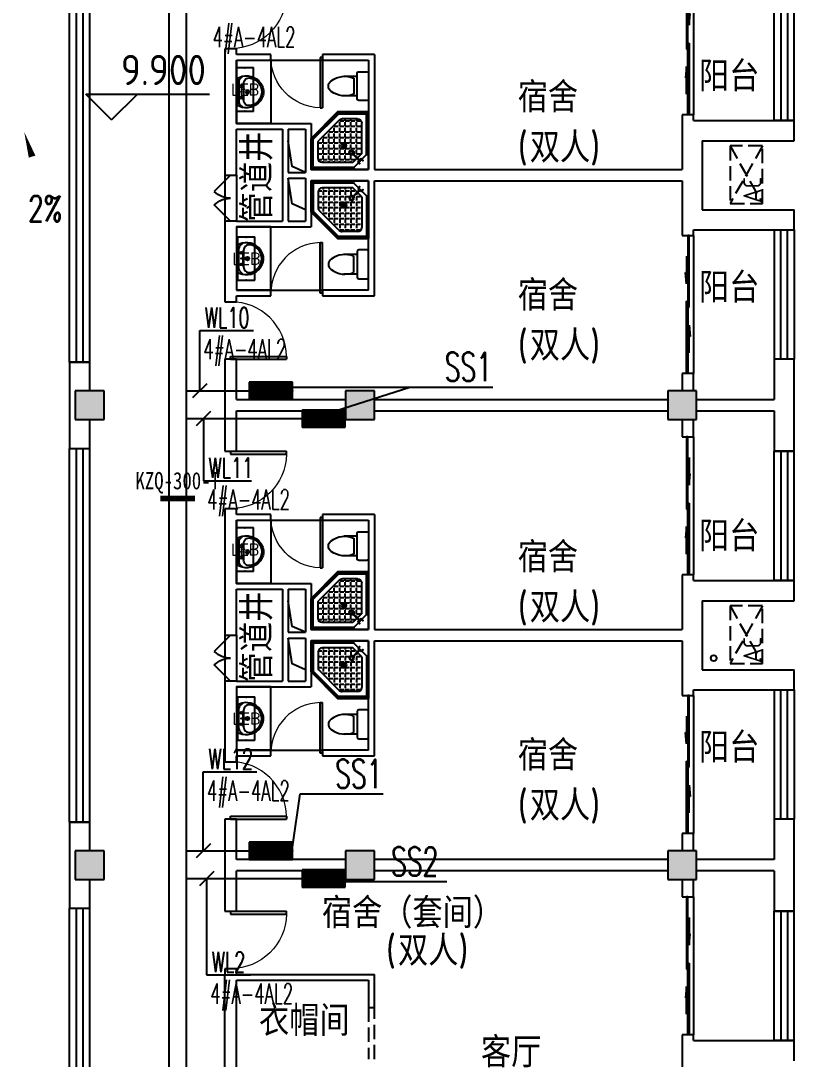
# Model space of a CAD drawing. Extents: x 1725663 to 4653551, y -550461 to 248782.
# Drawn here: x 2154002 to 2167450, y -502412 to -484350 of the extents above; entities that cross this region are included whole.
import ezdxf
from ezdxf.enums import TextEntityAlignment as Align

# ---------------------------------------------------------------- set-up
doc = ezdxf.new("R2010")
doc.units = 0
doc.header["$LTSCALE"] = 1000
doc.linetypes.add('DASH', pattern=[0.35, 0.25, -0.1])
for name, color, linetype in [('0-底图', 7, 'Continuous'), ('0000集水坑', 4, 'Continuous'), ('A-ANNO-IDEN-LEVL', 3, 'Continuous'), ('A-ANNO-TXT', 7, 'Continuous'), ('CABLETRAY', 4, 'Continuous'), ('CLAYER', 7, 'Continuous'), ('COLUMN', 255, 'Continuous'), ('DIM-照明', 3, 'Continuous'), ('DIM-箱柜', 7, 'Continuous'), ('DIM_SYMB', 3, 'Continuous'), ('DOOR_FIRE', 4, 'Continuous'), ('EQUIP-箱柜', 3, 'Continuous'), ('PUB_HATCH', 8, 'Continuous'), ('PUB_TEXT', 7, 'Continuous'), ('TEL_TEXT', 7, 'Continuous'), ('WALL', 2, 'Continuous'), ('WINDOW', 4, 'Continuous'), ('WIRE-照明', 6, 'Continuous'), ('抗震支吊架', 2, 'Continuous'), ('洁具', 213, 'Continuous'), ('空调外机', 211, 'Continuous')]:
    doc.layers.add(name, color=color, linetype=linetype)
doc.styles.add('_TCH_DIM', font='SIMPLEX', dxfattribs={"width": 0.8, "height": 5, "bigfont": 'HZTXT'})
doc.styles.add('_TEL_DIM', font='SIMPLEX', dxfattribs={"width": 0.8, "height": 3.5, "bigfont": 'HZTXT'})
doc.styles.add('kzcad', font='', dxfattribs={"width": 0.8})
doc.styles.get("Standard").update_dxf_attribs({"font": 'geniso.shx', "bigfont": 'hztxt.shx'})
doc.styles.get('kzcad').set_extended_font_data('SimSun')

# ---------------------------------------------------------------- blocks, each defined once
blk = doc.blocks.new('*X490')
at = {"color": 0}
for p, q in [((-250, 33), (-83, 200)), ((-250, 68), (-118, 200)), ((-250, 104), (-154, 200)), ((-250, 139), (-189, 200)), ((-250, 174), (-224, 200)), ((-247, 0), (-47, 200)), ((-212, 0), (-12, 200)), ((-177, 0), (23, 200)), ((-141, 0), (59, 200)), ((-106, 0), (94, 200)), ((-71, 0), (129, 200)), ((-35, 0), (165, 200)), ((0, 0), (200, 200)), ((35, 0), (235, 200)), ((71, 0), (250, 179)), ((106, 0), (250, 144)), ((141, 0), (250, 109)), ((177, 0), (250, 73)), ((212, 0), (250, 38)), ((247, 0), (250, 3))]:
    blk.add_line(p, q, dxfattribs=at)
blk = doc.blocks.new('$equip$00002943')
for p, q in [((-0.75, 0.6), (-0.75, 0)), ((0.75, 0.6), (-0.75, 0.6)), ((0.75, 0), (0.75, 0.6)), ((-0.75, 0), (0.75, 0))]:
    blk.add_line(p, q)
for points, const_width in [([(-0.75, 0.3), (0.75, 0.3)], 0.6), ([(-0.75, 0.6), (-0.75, 0), (0.75, 0), (0.75, 0.6), (-0.75, 0.6), (-0.75, 0)], 0.02)]:
    blk.add_lwpolyline(points, dxfattribs=dict(const_width=const_width))
for p in [(0, 0.6), (-0.75, 0.3), (0, 0), (0.75, 0.3)]:
    blk.add_point(p)
at = {"xscale": 0.00300000000061118, "yscale": 0.00300000000061118, "zscale": 0.00300000000061118}
blk.add_blockref('*X490', (0, 0), dxfattribs=at)
at = {"color": 7, "style": '_TEL_DIM', "flags": 1}
for tag in ['A', 'REMARK']:
    blk.add_attdef(tag, text='', height=0.00002, dxfattribs=at).set_placement((0, 0), align=Align.MIDDLE_CENTER)
blk = doc.blocks.new('$equip$00002908')
for p, q in [((0.75, 0.6), (-0.75, 0.6)), ((-0.75, 0.6), (-0.75, 0)), ((0.75, 0), (0.75, 0.6)), ((-0.75, 0), (0.75, 0))]:
    blk.add_line(p, q)
at = {"const_width": 0.04}
blk.add_lwpolyline([(-0.75, 0.6), (-0.75, 0), (0.75, 0), (0.75, 0.6), (-0.75, 0.6), (-0.75, 0)], dxfattribs=at)
for p in [(0, 0.6), (-0.75, 0.3), (0, 0), (0.75, 0.3)]:
    blk.add_point(p)
at = {"color": 7, "style": '_TEL_DIM'}
blk.add_attdef('$TEXT$', text='', height=0.4, dxfattribs=at).set_placement((0, 0.3), align=Align.MIDDLE_CENTER)
at = {"color": 7, "style": '_TEL_DIM', "flags": 1}
for tag in ['A', 'REMARK']:
    blk.add_attdef(tag, text='', height=0.00002, dxfattribs=at).set_placement((0, 0), align=Align.MIDDLE_CENTER)
blk = doc.blocks.new('2t21gqw')
at = {"layer": '0000集水坑'}
blk.add_circle((105500, -46400), 50, dxfattribs=at)
blk = doc.blocks.new('1F平面-CAD导入_dwg_Drawing4_t3_dwg_$plan$00001613-474159-1F-927810-1F')
at = {"layer": '洁具'}
for p, q in [((-30, 250), (-170, 250)), ((-200, 170), (-430, 170)), ((-260, -140), (-260, 140)), ((-200, -170), (-200, -220)), ((-170, -250), (-30, -250))]:
    blk.add_line(p, q, dxfattribs=at)
for points in [[(-200, 220), (-200, 170), (-200, -170), (-430, -170)], [(0, -220), (0, 220)]]:
    blk.add_lwpolyline(points, dxfattribs=at)
for centre, radius, start, end in [((-170, 220), 30, 90, 180), ((-30, 220), 30, 0, 90), ((-590, 0), 110, 123.4509, 236.5491), ((-413, -227), 398, 67.4505, 126.6381), ((-413, 227), 398, 233.3619, 292.5495), ((-170, -220), 30, 180, 270), ((-30, -220), 30, 270, 0)]:
    blk.add_arc(centre, radius, start, end, dxfattribs=at)
blk = doc.blocks.new('$lvtry$00000169')
at = {"color": 0}
for p, q in [((259, -36), (259, 0)), ((259, -36), (36, -259)), ((276, -120), (120, -276)), ((144, -151), (291, -298)), ((151, -144), (298, -291)), ((259, -24), (976, -24)), ((259, -36), (964, -36)), ((270, -213), (270, -143)), ((276, -120), (808, -120)), ((366, -213), (366, -143)), ((462, -213), (462, -143)), ((558, -213), (558, -143)), ((655, -213), (655, -143)), ((751, -213), (751, -143)), ((847, -213), (847, -143)), ((964, -36), (976, -24)), ((964, -36), (964, -525)), ((976, -24), (976, -530)), ((36, -259), (0, -259)), ((24, -259), (24, -976)), ((36, -259), (36, -964)), ((120, -276), (120, -808)), ((120, -309), (147, -309)), ((173, -309), (173, -239)), ((173, -309), (243, -309)), ((173, -405), (173, -335)), ((183, -213), (205, -213)), ((220, -213), (243, -213)), ((270, -213), (340, -213)), ((270, -263), (270, -239)), ((270, -405), (270, -335)), ((334, -309), (340, -309)), ((366, -213), (436, -213)), ((366, -309), (366, -239)), ((366, -309), (436, -309)), ((366, -405), (366, -335)), ((462, -213), (532, -213)), ((462, -309), (462, -239)), ((462, -309), (532, -309)), ((462, -405), (462, -335)), ((558, -213), (628, -213)), ((558, -309), (558, -239)), ((558, -309), (628, -309)), ((558, -405), (558, -335)), ((655, -213), (725, -213)), ((655, -309), (655, -239)), ((655, -309), (725, -309)), ((655, -405), (655, -335)), ((751, -213), (821, -213)), ((751, -309), (751, -239)), ((751, -309), (821, -309)), ((751, -405), (751, -335)), ((847, -213), (880, -213)), ((847, -309), (847, -239)), ((847, -309), (880, -309)), ((847, -405), (847, -335)), ((880, -192), (880, -460)), ((120, -405), (147, -405)), ((120, -501), (147, -501)), ((173, -405), (243, -405)), ((173, -501), (173, -431)), ((173, -501), (243, -501)), ((173, -598), (173, -528)), ((270, -405), (340, -405)), ((270, -501), (270, -431)), ((270, -501), (340, -501)), ((270, -598), (270, -528)), ((366, -405), (379, -405)), ((366, -501), (366, -431)), ((366, -501), (436, -501)), ((366, -598), (366, -528)), ((462, -405), (532, -405)), ((462, -501), (462, -431)), ((462, -501), (532, -501)), ((462, -598), (462, -528)), ((859, -511), (511, -859)), ((964, -525), (525, -964)), ((976, -530), (530, -976)), ((558, -405), (628, -405)), ((558, -501), (558, -431)), ((558, -501), (628, -501)), ((558, -598), (558, -528)), ((655, -405), (725, -405)), ((655, -501), (655, -431)), ((655, -501), (725, -501)), ((655, -598), (655, -528)), ((751, -405), (821, -405)), ((751, -501), (751, -431)), ((751, -501), (821, -501)), ((751, -598), (751, -528)), ((847, -405), (880, -405)), ((847, -501), (847, -431)), ((847, -501), (867, -501)), ((964, -525), (976, -530)), ((120, -598), (147, -598)), ((120, -694), (147, -694)), ((173, -598), (243, -598)), ((173, -694), (173, -624)), ((173, -694), (243, -694)), ((173, -790), (173, -720)), ((270, -598), (340, -598)), ((270, -694), (270, -624)), ((270, -694), (340, -694)), ((270, -790), (270, -720)), ((366, -598), (436, -598)), ((366, -694), (366, -624)), ((366, -694), (436, -694)), ((366, -790), (366, -720)), ((462, -598), (532, -598)), ((462, -694), (462, -624)), ((462, -694), (532, -694)), ((462, -790), (462, -720)), ((558, -598), (628, -598)), ((558, -694), (558, -624)), ((558, -694), (628, -694)), ((558, -790), (558, -720)), ((655, -598), (725, -598)), ((655, -694), (655, -624)), ((655, -694), (676, -694)), ((751, -598), (773, -598)), ((120, -790), (147, -790)), ((173, -790), (243, -790)), ((173, -878), (173, -816)), ((192, -880), (460, -880)), ((270, -790), (340, -790)), ((270, -880), (270, -816)), ((366, -790), (436, -790)), ((366, -880), (366, -816)), ((462, -790), (532, -790)), ((462, -880), (462, -816)), ((558, -790), (580, -790)), ((36, -964), (24, -976)), ((24, -976), (530, -976)), ((36, -964), (525, -964)), ((525, -964), (530, -976))]:
    blk.add_line(p, q, dxfattribs=at)
blk.add_lwpolyline([(0, 0), (0, -1000), (540, -1000), (1000, -540), (1000, 0)], close=True)
for points in [[(0, 0), (0, -1000)], [(0, 0), (1000, 0)], [(1000, 0), (1000, -540)], [(136, -190), (148, -178), (132, -162), (121, -174)], [(190, -136), (178, -148), (162, -132), (174, -121)], [(1000, -540), (540, -1000)], [(0, -1000), (540, -1000)]]:
    blk.add_lwpolyline(points, close=True, dxfattribs=at)
for radius in [43.8, 31.1]:
    blk.add_circle((416, -428), radius, dxfattribs=at)
for centre, radius, start, end in [((808, -192), 72, 0, 90), ((296, -296), 40.6, 142.583, 128.4197), ((296, -296), 28.6, 145.828, 125.6599), ((808, -460), 72, 315, 0), ((192, -808), 72, 180, 270), ((460, -808), 72, 270, 315)]:
    blk.add_arc(centre, radius, start, end, dxfattribs=at)
for p in [(103, -156, 0), (156, -102, 0), (416, -428, 0)]:
    blk.add_point(p, dxfattribs=at)
blk = doc.blocks.new('$lvtry$00000178')
at = {"color": 0}
for p, q in [((-238, 0), (238, 0)), ((-214, -36), (-272, -91)), ((-180, -23), (180, -23)), ((-142, -105), (140, -105)), ((140, -105), (-142, -105)), ((216, -37), (268, -91))]:
    blk.add_line(p, q, dxfattribs=at)
blk.add_lwpolyline([(-104, -430, 0.224698), (110, -425, 0.348046), (269, -79), (239, 0), (-241, 0), (-271, -79, 0.356844)], format="xyb", close=True, dxfattribs=at)
for centre, radius in [((-100, -65), 16.3), ((1, -172), 31.6), ((100, -65), 16.3)]:
    blk.add_circle(centre, radius, dxfattribs=at)
at = {"color": 0, "lineweight": 13}
blk.add_circle((1, -172), 23, dxfattribs=at)
at = {"color": 0}
for centre, radius, start, end in [((-142, -205), 100, 90, 190.5602), ((-180, -73), 50, 90, 133.181), ((140, -205), 100, 349.4398, 90), ((180, -73), 50, 44.5607, 90), ((-1, -179), 243, 190.5602, 349.4398)]:
    blk.add_arc(centre, radius, start, end, dxfattribs=at)
for p in [(0, -65), (1, -172)]:
    blk.add_point(p, dxfattribs=at)
blk = doc.blocks.new('A$C70365C93')
at = {"layer": '洁具'}
blk.add_lwpolyline([(-1900, 2300), (-1900, 1700), (-800, 1700), (-800, 2300)], close=True, dxfattribs=at)
blk.add_blockref('$lvtry$00000178', (-1350, 2280), dxfattribs=at)
at = {"layer": '洁具', "rotation": 180}
blk.add_blockref('$lvtry$00000169', (0, 0), dxfattribs=at)
at = {"layer": '洁具', "extrusion": (0, 0, -1), "xscale": -1, "zscale": -1, "rotation": 90}
blk.add_blockref('1F平面-CAD导入_dwg_Drawing4_t3_dwg_$plan$00001613-474159-1F-927810-1F', (1450, 0), dxfattribs=at)
blk = doc.blocks.new('A$Cf5a72a1b')
at = {"layer": '空调外机', "linetype": 'DASH'}
for p, q in [((1000, 563), (0, 0)), ((1000, 0), (0, 563))]:
    blk.add_line(p, q, dxfattribs=at)
blk.add_lwpolyline([(1000, 563), (0, 563), (0, 0), (1000, 0)], close=True, dxfattribs=at)
at = {"layer": 'PUB_TEXT'}
blk.add_text('AC', height=315, dxfattribs=at).set_placement((5, 18))
blk = doc.blocks.new('$TCHSYS$WIN2D')
for p, q in [((-0.5, 0.5), (0.5, 0.5)), ((-0.5, 0.5), (-0.5, -0.5)), ((0.5, 0.5), (0.5, -0.5)), ((0.5, 0.1667), (-0.5, 0.1667)), ((0.5, -0.1667), (-0.5, -0.1667)), ((-0.5, -0.5), (0.5, -0.5))]:
    blk.add_line(p, q)
blk = doc.blocks.new('$DorLib2D$00000131')
at = {"color": 0, "linetype": 'Continuous'}
for p, q in [((0.15, 0.125), (0.2319, 0.1973)), ((0.2319, 0.1973), (0.2319, 0.125)), ((-0.5, 0.125), (-0.5, 0)), ((0.0192, 0.125), (-0.5, 0.125)), ((0.0192, 0), (0.0192, 0.125)), ((0.35, 0.125), (0.15, 0.125)), ((-0.5, 0), (0.0192, 0)), ((-0.024, 0), (0.5, 0)), ((-0.024, -0.125), (-0.024, 0)), ((0.5, 0), (0.5, -0.125)), ((-0.35, -0.125), (-0.15, -0.125)), ((-0.2319, -0.1973), (-0.2319, -0.125)), ((-0.15, -0.125), (-0.2319, -0.1973)), ((0.5, -0.125), (-0.024, -0.125))]:
    blk.add_line(p, q, dxfattribs=at)
blk = doc.blocks.new('$WINLIB2D$00000001')
at = {"color": 0}
for points in [[(-0.5, 0.5), (-0.5, -0.5)], [(-0.5, 0.5), (0.5, 0.5)], [(0.5, -0.5), (0.5, 0.5)], [(0.5, 0.1667), (-0.5, 0.1667)], [(0.5, -0.1667), (-0.5, -0.1667)], [(-0.5, -0.5), (0.5, -0.5)]]:
    blk.add_lwpolyline(points, dxfattribs=at)
blk = doc.blocks.new('$DorLib2D$00000116')
at = {"color": 0}
for p, q in [((-0.5, 0), (-0.146, 0.354)), ((0.5, 0), (0.146, 0.354))]:
    blk.add_line(p, q, dxfattribs=at)
for centre, start, end in [((-0.5, 0), 0, 45), ((0.5, 0), 135, 180)]:
    blk.add_arc(centre, 0.5, start, end, dxfattribs=at)
blk = doc.blocks.new('$DorLib2D$00000001')
for p, q in [((0.45, 0.975), (0.5, 0.975)), ((0.45, 0), (0.45, 0.975)), ((0.5, 0), (0.5, 0.975)), ((0.5, 0), (0.45, 0))]:
    blk.add_line(p, q)
at = {"lineweight": 13}
blk.add_arc((0.475, 0), 0.975, 91.4693, 180, dxfattribs=at)
blk = doc.blocks.new('gkhkjk')
at = {"layer": 'PUB_HATCH'}
for points in [[(1592207, -409653.8), (1591707, -409653.8), (1591707, -410153.8), (1592207, -410153.8)], [(1596907, -409653.8), (1596407, -409653.8), (1596407, -410153.8), (1596907, -410153.8)], [(1602507, -409653.8), (1602007, -409653.8), (1602007, -410153.8), (1602507, -410153.8)], [(1592207, -417653.8), (1591707, -417653.8), (1591707, -418153.8), (1592207, -418153.8)], [(1596907, -417653.8), (1596407, -417653.8), (1596407, -418153.8), (1596907, -418153.8)], [(1602507, -417653.8), (1602007, -417653.8), (1602007, -418153.8), (1602507, -418153.8)]]:
    blk.add_hatch(color=256, dxfattribs=at).paths.add_polyline_path(points)
blk.add_line((1591707, -409153.8), (1591707, -409153.8))
for points in [[(1595707, -405853.8), (1595476.7, -405750.3), (1595407, -405303.8)], [(1595707, -406503.8), (1595476.7, -406400.3), (1595407, -405953.8)], [(1595707, -413853.8), (1595476.7, -413750.3), (1595407, -413303.8)], [(1595707, -414503.8), (1595476.7, -414400.3), (1595407, -413953.8)]]:
    blk.add_lwpolyline(points)
at = {"layer": 'A-ANNO-IDEN-LEVL'}
for p, q in [((1592337.6, -404943), (1591887.6, -404493)), ((1591887.6, -404493), (1594038.6, -404493)), ((1592337.6, -404943), (1592787.6, -404493))]:
    blk.add_line(p, q, dxfattribs=at)
at = {"layer": 'COLUMN'}
for p, q in [((1592207, -409653.8), (1591707, -409653.8)), ((1591707, -409653.8), (1591707, -410153.8)), ((1592207, -410153.8), (1592207, -409653.8)), ((1596907, -409653.8), (1596407, -409653.8)), ((1596407, -409653.8), (1596407, -410153.8)), ((1596907, -410153.8), (1596907, -409653.8)), ((1602507, -409653.8), (1602007, -409653.8)), ((1602007, -409653.8), (1602007, -410153.8)), ((1602507, -410153.8), (1602507, -409653.8)), ((1591707, -410153.8), (1592207, -410153.8)), ((1596407, -410153.8), (1596907, -410153.8)), ((1602007, -410153.8), (1602507, -410153.8)), ((1592207, -417653.8), (1591707, -417653.8)), ((1591707, -417653.8), (1591707, -418153.8)), ((1592207, -418153.8), (1592207, -417653.8)), ((1596907, -417653.8), (1596407, -417653.8)), ((1596407, -417653.8), (1596407, -418153.8)), ((1596907, -418153.8), (1596907, -417653.8)), ((1602507, -417653.8), (1602007, -417653.8)), ((1602007, -417653.8), (1602007, -418153.8)), ((1602507, -418153.8), (1602507, -417653.8)), ((1591707, -418153.8), (1592207, -418153.8)), ((1596407, -418153.8), (1596907, -418153.8)), ((1602007, -418153.8), (1602507, -418153.8))]:
    blk.add_line(p, q, dxfattribs=at)
at = {"layer": 'DIM_SYMB'}
blk.add_lwpolyline([(1591124.4, -406110.1, 0, 0, 0), (1590818.6, -405151.4, 0, 120, 0), (1590955.3, -405580.1, 0, 0, 0)], format="xyseb", dxfattribs=at)
at = {"layer": 'DOOR_FIRE'}
for p, q in [((1594307, -405903.8), (1594307, -406703.8)), ((1594507, -405903.8), (1594507, -406703.8)), ((1594307, -413903.8), (1594307, -414703.8)), ((1594507, -413903.8), (1594507, -414703.8))]:
    blk.add_line(p, q, dxfattribs=at)
at = {"layer": 'WALL'}
for p, q in [((1594507, -403703.8), (1594307, -403703.8)), ((1594307, -403703.8), (1594307, -403803.8)), ((1594307, -403803.8), (1594307, -405003.8)), ((1594507, -403803.8), (1594507, -403703.8)), ((1595107, -403803.8), (1594507, -403803.8)), ((1595107, -403903.8), (1595107, -403803.8)), ((1596907, -403803.8), (1596007, -403803.8)), ((1596007, -403803.8), (1596007, -403903.8)), ((1596907, -403803.8), (1596907, -405803.8)), ((1594507, -403903.8), (1594507, -405003.8)), ((1594507, -403903.8), (1595107, -403903.8)), ((1596007, -403903.8), (1596807, -403903.8)), ((1596807, -403903.8), (1596807, -405803.8)), ((1602457, -404853.8), (1602257, -404853.8)), ((1602257, -404853.8), (1602257, -405203.8)), ((1602457, -404953.8), (1602457, -404853.8)), ((1594307, -405003.8), (1594307, -405903.8)), ((1594507, -405003.8), (1595307, -405003.8)), ((1594507, -405903.8), (1594507, -405103.8)), ((1594507, -405103.8), (1595307, -405103.8)), ((1595307, -405003.8), (1595807, -405003.8)), ((1595307, -405103.8), (1595307, -405903.8)), ((1595407, -405103.8), (1595707, -405103.8)), ((1595407, -405103.8), (1595407, -405853.8)), ((1595707, -405103.8), (1595707, -405853.8)), ((1595807, -405003.8), (1595807, -405803.8)), ((1602457, -404953.8), (1603857, -404953.8)), ((1604207, -404953.8), (1603857, -404953.8)), ((1604207, -405303.8), (1604207, -404953.8)), ((1602257, -405203.8), (1602257, -405803.8)), ((1602607, -405303.8), (1602607, -405903.8)), ((1602607, -405303.8), (1604207, -405303.8)), ((1595807, -405803.8), (1596807, -405803.8)), ((1596907, -405803.8), (1602257, -405803.8)), ((1594307, -405903.8), (1594507, -405903.8)), ((1595307, -405903.8), (1595307, -406703.8)), ((1595407, -405853.8), (1595707, -405853.8)), ((1595407, -405953.8), (1595407, -406703.8)), ((1595407, -405953.8), (1595707, -405953.8)), ((1595707, -405953.8), (1595707, -406703.8)), ((1595807, -406003.8), (1595807, -406803.8)), ((1595807, -406003.8), (1596807, -406003.8)), ((1596807, -407903.8), (1596807, -406003.8)), ((1596907, -408003.8), (1596907, -406003.8)), ((1596907, -406003.8), (1602257, -406003.8)), ((1602257, -406003.8), (1602257, -406603.8)), ((1602607, -405903.8), (1602607, -406503.8)), ((1602607, -406503.8), (1604207, -406503.8)), ((1604207, -406853.8), (1604207, -406503.8)), ((1594507, -406703.8), (1594307, -406703.8)), ((1594307, -406703.8), (1594307, -406803.8)), ((1594507, -406703.8), (1595307, -406703.8)), ((1595407, -406703.8), (1595707, -406703.8)), ((1602257, -406603.8), (1602257, -406953.8)), ((1594307, -406803.8), (1594307, -408003.8)), ((1594507, -406803.8), (1594507, -407903.8)), ((1594507, -406803.8), (1595307, -406803.8)), ((1595307, -406803.8), (1595807, -406803.8)), ((1602457, -406953.8), (1602457, -406853.8)), ((1602457, -406853.8), (1603857, -406853.8)), ((1603857, -406853.8), (1604207, -406853.8)), ((1602257, -406953.8), (1602457, -406953.8)), ((1594307, -408003.8), (1594307, -408103.8)), ((1595107, -407903.8), (1594507, -407903.8)), ((1594507, -408003.8), (1595107, -408003.8)), ((1594507, -408103.8), (1594507, -408003.8)), ((1595107, -408003.8), (1595107, -407903.8)), ((1596807, -407903.8), (1596007, -407903.8)), ((1596007, -407903.8), (1596007, -408003.8)), ((1596007, -408003.8), (1596907, -408003.8)), ((1594307, -408103.8), (1594507, -408103.8)), ((1591957, -409153.8), (1591607, -409153.8)), ((1591607, -409153.8), (1591607, -409903.8)), ((1591957, -409653.8), (1591957, -409153.8)), ((1594507, -409103.8), (1594307, -409103.8)), ((1594307, -409103.8), (1594307, -409903.8)), ((1594507, -409803.8), (1594507, -409103.8)), ((1604207, -409103.8), (1603857, -409103.8)), ((1603857, -409103.8), (1603857, -409803.8)), ((1604207, -409903.8), (1604207, -409103.8)), ((1602457, -409353.8), (1602257, -409353.8)), ((1602257, -409353.8), (1602257, -409653.8)), ((1602457, -409653.8), (1602457, -409353.8)), ((1594507, -409803.8), (1596407, -409803.8)), ((1596907, -409803.8), (1602007, -409803.8)), ((1602507, -409803.8), (1603857, -409803.8)), ((1591607, -409903.8), (1591607, -410653.8)), ((1594307, -409903.8), (1594307, -410703.8)), ((1604207, -410703.8), (1604207, -409903.8)), ((1591957, -410653.8), (1591957, -410153.8)), ((1594507, -410703.8), (1594507, -410003.8)), ((1594507, -410003.8), (1596407, -410003.8)), ((1596907, -410003.8), (1602007, -410003.8)), ((1602257, -410153.8), (1602257, -410453.8)), ((1602457, -410453.8), (1602457, -410153.8)), ((1602507, -410003.8), (1603857, -410003.8)), ((1603857, -410003.8), (1603857, -410703.8)), ((1602257, -410453.8), (1602457, -410453.8)), ((1591607, -410653.8), (1591957, -410653.8)), ((1594307, -410703.8), (1594507, -410703.8)), ((1603857, -410703.8), (1604207, -410703.8)), ((1594507, -411703.8), (1594307, -411703.8)), ((1594307, -411703.8), (1594307, -411803.8)), ((1594307, -411803.8), (1594307, -413003.8)), ((1594507, -411803.8), (1594507, -411703.8)), ((1595107, -411803.8), (1594507, -411803.8)), ((1595107, -411903.8), (1595107, -411803.8)), ((1596907, -411803.8), (1596007, -411803.8)), ((1596007, -411803.8), (1596007, -411903.8)), ((1596907, -411803.8), (1596907, -413803.8)), ((1594507, -411903.8), (1594507, -413003.8)), ((1594507, -411903.8), (1595107, -411903.8)), ((1596007, -411903.8), (1596807, -411903.8)), ((1596807, -411903.8), (1596807, -413803.8)), ((1602457, -412853.8), (1602257, -412853.8)), ((1602257, -412853.8), (1602257, -413203.8)), ((1602457, -412953.8), (1602457, -412853.8)), ((1594307, -413003.8), (1594307, -413903.8)), ((1594507, -413003.8), (1595307, -413003.8)), ((1595307, -413003.8), (1595807, -413003.8)), ((1595807, -413003.8), (1595807, -413803.8)), ((1602457, -412953.8), (1603857, -412953.8)), ((1604207, -412953.8), (1603857, -412953.8)), ((1604207, -413303.8), (1604207, -412953.8)), ((1594507, -413903.8), (1594507, -413103.8)), ((1594507, -413103.8), (1595307, -413103.8)), ((1595307, -413103.8), (1595307, -413903.8)), ((1595407, -413103.8), (1595707, -413103.8)), ((1595407, -413103.8), (1595407, -413853.8)), ((1595707, -413103.8), (1595707, -413853.8)), ((1602257, -413203.8), (1602257, -413803.8)), ((1602607, -413303.8), (1602607, -413903.8)), ((1602607, -413303.8), (1604207, -413303.8)), ((1594307, -413903.8), (1594507, -413903.8)), ((1595307, -413903.8), (1595307, -414703.8)), ((1595407, -413853.8), (1595707, -413853.8)), ((1595407, -413953.8), (1595407, -414703.8)), ((1595407, -413953.8), (1595707, -413953.8)), ((1595707, -413953.8), (1595707, -414703.8)), ((1595807, -413803.8), (1596807, -413803.8)), ((1596907, -413803.8), (1602257, -413803.8)), ((1602607, -413903.8), (1602607, -414503.8)), ((1595807, -414003.8), (1595807, -414803.8)), ((1595807, -414003.8), (1596807, -414003.8)), ((1596807, -415903.8), (1596807, -414003.8)), ((1596907, -416003.8), (1596907, -414003.8)), ((1596907, -414003.8), (1602257, -414003.8)), ((1602257, -414003.8), (1602257, -414603.8)), ((1602607, -414503.8), (1604207, -414503.8)), ((1604207, -414853.8), (1604207, -414503.8)), ((1602257, -414603.8), (1602257, -414953.8)), ((1594507, -414703.8), (1594307, -414703.8)), ((1594307, -414703.8), (1594307, -414803.8)), ((1594307, -414803.8), (1594307, -416003.8)), ((1594507, -414703.8), (1595307, -414703.8)), ((1594507, -414803.8), (1594507, -415903.8)), ((1594507, -414803.8), (1595307, -414803.8)), ((1595307, -414803.8), (1595807, -414803.8)), ((1595407, -414703.8), (1595707, -414703.8)), ((1602457, -414953.8), (1602457, -414853.8)), ((1602457, -414853.8), (1603857, -414853.8)), ((1603857, -414853.8), (1604207, -414853.8)), ((1602257, -414953.8), (1602457, -414953.8)), ((1595107, -415903.8), (1594507, -415903.8)), ((1595107, -416003.8), (1595107, -415903.8)), ((1596807, -415903.8), (1596007, -415903.8)), ((1596007, -415903.8), (1596007, -416003.8)), ((1594307, -416003.8), (1594307, -416103.8)), ((1594307, -416103.8), (1594507, -416103.8)), ((1594507, -416003.8), (1595107, -416003.8)), ((1594507, -416103.8), (1594507, -416003.8)), ((1596007, -416003.8), (1596907, -416003.8)), ((1591957, -417153.8), (1591607, -417153.8)), ((1591607, -417153.8), (1591607, -417903.8)), ((1591957, -417653.8), (1591957, -417153.8)), ((1594507, -417103.8), (1594307, -417103.8)), ((1594307, -417103.8), (1594307, -417903.8)), ((1594507, -417803.8), (1594507, -417103.8)), ((1604207, -417103.8), (1603857, -417103.8)), ((1603857, -417103.8), (1603857, -417803.8)), ((1604207, -417903.8), (1604207, -417103.8)), ((1602457, -417353.8), (1602257, -417353.8)), ((1602257, -417353.8), (1602257, -417653.8)), ((1602457, -417653.8), (1602457, -417353.8)), ((1591607, -417903.8), (1591607, -418653.8)), ((1594307, -417903.8), (1594307, -418703.8)), ((1596407, -417803.8), (1594507, -417803.8)), ((1602007, -417803.8), (1596907, -417803.8)), ((1603857, -417803.8), (1602507, -417803.8)), ((1604207, -418703.8), (1604207, -417903.8)), ((1596407, -418003.8), (1594507, -418003.8)), ((1594507, -418703.8), (1594507, -418003.8)), ((1602007, -418003.8), (1596907, -418003.8)), ((1603857, -418003.8), (1602507, -418003.8)), ((1603857, -418003.8), (1603857, -418703.8)), ((1591957, -418653.8), (1591957, -418153.8)), ((1602257, -418153.8), (1602257, -418453.8)), ((1602457, -418453.8), (1602457, -418153.8)), ((1602257, -418453.8), (1602457, -418453.8)), ((1591607, -418653.8), (1591957, -418653.8)), ((1594307, -418703.8), (1594507, -418703.8)), ((1603857, -418703.8), (1604207, -418703.8)), ((1594507, -419703.8), (1594307, -419703.8)), ((1594307, -419703.8), (1594307, -419803.8)), ((1594507, -419803.8), (1594507, -419703.8)), ((1594307, -421903.8), (1594307, -419803.8)), ((1594507, -419803.8), (1596907, -419803.8)), ((1594507, -421803.8), (1594507, -419903.8)), ((1594507, -419903.8), (1596807, -419903.8)), ((1596807, -419903.8), (1596807, -420378.8)), ((1596907, -420378.8), (1596907, -419803.8)), ((1596807, -420378.8), (1596907, -420378.8)), ((1602457, -420853.8), (1602257, -420853.8)), ((1602257, -420853.8), (1602257, -421203.8)), ((1602457, -420953.8), (1602457, -420853.8)), ((1602457, -420953.8), (1603857, -420953.8)), ((1604207, -420953.8), (1603857, -420953.8)), ((1604207, -421303.8), (1604207, -420953.8)), ((1602257, -421203.8), (1602257, -421803.8))]:
    blk.add_line(p, q, dxfattribs=at)
at = {"layer": 'WINDOW'}
for p, q in [((1602457, -402453.8), (1602457, -404853.8)), ((1595107, -403903.8), (1596007, -403903.8)), ((1602457, -406953.8), (1602457, -409353.8)), ((1595107, -407903.8), (1596007, -407903.8)), ((1602457, -410453.8), (1602457, -412853.8)), ((1595107, -411903.8), (1596007, -411903.8)), ((1602457, -414953.8), (1602457, -417353.8)), ((1595107, -415903.8), (1596007, -415903.8)), ((1602457, -418453.8), (1602457, -420853.8))]:
    blk.add_line(p, q, dxfattribs=at)
at = {"layer": 'WINDOW', "linetype": 'DASH'}
for p, q in [((1596807, -420378.8), (1596807, -421278.8)), ((1596907, -421278.8), (1596907, -420378.8))]:
    blk.add_line(p, q, dxfattribs=at)
blk.add_blockref('2t21gqw', (1497307, -367903.8))
at = {"xscale": -1, "rotation": 89.99999999992463}
for p in [(1596807, -405803.8), (1596807, -413803.8)]:
    blk.add_blockref('A$C70365C93', p, dxfattribs=at)
for name, p, rotation in [('A$Cf5a72a1b', (1603655.1, -406395.1), 90), ('A$C70365C93', (1596807, -406003.8), 89.99999999999997), ('A$Cf5a72a1b', (1603655.1, -414395.1), 90), ('A$C70365C93', (1596807, -414003.8), 89.99999999999997)]:
    blk.add_blockref(name, p, dxfattribs=dict(rotation=rotation))
at = {"layer": 'DOOR_FIRE', "xscale": 800, "yscale": -800, "zscale": 200, "rotation": 269.9999999999852}
for p in [(1594407, -406303.8), (1594407, -414303.8)]:
    blk.add_blockref('$DorLib2D$00000116', p, dxfattribs=at)
at = {"layer": 'WINDOW'}
for name, p, xscale, yscale, zscale, rotation in [('$DorLib2D$00000131', (1602357, -403653.8), -2400, 200, -2400, 270), ('$TCHSYS$WIN2D', (1591782, -405903.8), -6500, -350, -6500, 269.9999999999716), ('$DorLib2D$00000001', (1594407, -403203.8), 1000, -1000, 1000, 89.99999999999298), ('$WINLIB2D$00000001', (1604032, -403828.8), 2249.999999993481, 350, 2249.999999993481, 90), ('$WINLIB2D$00000001', (1604032, -407978.8), -2249.999999993481, 350, -2249.999999993481, 90), ('$DorLib2D$00000131', (1602357, -408153.8), 2400, 200, 2400, 270), ('$DorLib2D$00000001', (1594407, -408603.8), -1000, -1000, -1000, 90.00000000000703), ('$DorLib2D$00000131', (1602357, -411653.8), -2400, 200, -2400, 270), ('$TCHSYS$WIN2D', (1591782, -413903.8), -6500, -350, -6500, 269.9999999999716), ('$DorLib2D$00000001', (1594407, -411203.8), 1000, -1000, 1000, 90), ('$WINLIB2D$00000001', (1604032, -411828.8), 2249.999999993481, 350, 2249.999999993481, 90), ('$WINLIB2D$00000001', (1604032, -415978.8), -2249.999999993481, 350, -2249.999999993481, 90), ('$DorLib2D$00000131', (1602357, -416153.8), 2400, 200, 2400, 270), ('$DorLib2D$00000001', (1594407, -416603.8), -1000, -1000, -1000, 90), ('$DorLib2D$00000131', (1602357, -419653.8), -2400, 200, -2400, 270), ('$TCHSYS$WIN2D', (1591782, -421903.8), -6500, -350, -6500, 269.9999999999721), ('$DorLib2D$00000001', (1594407, -419203.8), 1000, -1000, 1000, 90.000000000007), ('$WINLIB2D$00000001', (1604032, -419828.8), 2249.999999993481, 350, 2249.999999993481, 90)]:
    blk.add_blockref(name, p, dxfattribs=dict(at, xscale=xscale, yscale=yscale, zscale=zscale, rotation=rotation))
at = {"layer": 'WINDOW', "xscale": 900, "zscale": 900}
for p, yscale in [((1595557, -403853.8), -900), ((1595557, -407953.8), 900), ((1595557, -411853.8), -900), ((1595557, -415953.8), 900)]:
    blk.add_blockref('$DorLib2D$00000001', p, dxfattribs=dict(at, yscale=yscale))
at = {"layer": 'A-ANNO-TXT', "color": 7}
blk.add_text('9.900', height=525, dxfattribs=at).set_placement((1592499.6, -404335.5))
at = {"layer": 'CLAYER'}
for p in [(1595132.2, -406721.7), (1595132.2, -414721.7)]:
    blk.add_text('管道井', height=525, rotation=90, dxfattribs=at).set_placement(p)
at = {"layer": 'PUB_TEXT'}
for s, p in [('阳台', (1602551.7, -404446.1)), ('宿舍', (1599399.2, -404811.8)), ('(', (1599399.2, -405683.9)), ('双人', (1599609.2, -405683.9)), (')', (1600659.2, -405683.9)), ('阳台', (1602551.7, -408121.5)), ('宿舍', (1599399.2, -408257.2)), ('(', (1599399.2, -409129.3)), ('双人', (1599609.2, -409129.3)), (')', (1600659.2, -409129.3)), ('阳台', (1602551.7, -412446.1)), ('宿舍', (1599399.2, -412811.8)), ('(', (1599399.2, -413683.9)), ('双人', (1599609.2, -413683.9)), (')', (1600659.2, -413683.9)), ('阳台', (1602551.7, -416121.5)), ('宿舍', (1599399.2, -416257.2)), ('(', (1599399.2, -417129.3)), ('双人', (1599609.2, -417129.3)), (')', (1600659.2, -417129.3)), ('宿舍（套间）', (1595994.1, -418998.8)), ('(', (1597107.9, -419653.3)), ('双人', (1597317.9, -419653.3)), (')', (1598367.9, -419653.3)), ('衣帽间', (1594901.7, -420873.4)), ('客厅', (1598759.8, -421422.1))]:
    blk.add_text(s, height=525, dxfattribs=at).set_placement(p)
at = {"layer": 'PUB_TEXT', "color": 7, "style": '_TCH_DIM', "width": 0.705882}
blk.add_text('2%', height=446.25, dxfattribs=at).set_placement((1590887.3, -406706.4))

msp = doc.modelspace()

# ---------------------------------------------------------------- linework, layer by layer
at = {"layer": 'CABLETRAY'}
for p, q in [((2156580, -516172), (2156580, -457614)), ((2156580, -516172), (2156580, -457614)), ((2156880, -457614), (2156880, -516172)), ((2156880, -457614), (2156880, -516172))]:
    msp.add_line(p, q, dxfattribs=at)
at = {"layer": 'DIM-照明'}
for p, q in [((2157237, -490663), (2156990, -490911)), ((2157237, -490663), (2156990, -490911)), ((2157302, -491146), (2157054, -491394)), ((2157302, -491146), (2157054, -491394)), ((2157298, -498663), (2157051, -498911)), ((2157298, -498663), (2157051, -498911)), ((2157357, -499146), (2157109, -499394)), ((2157357, -499146), (2157109, -499394))]:
    msp.add_line(p, q, dxfattribs=at)
for points in [[(2157113, -490787), (2157113, -489738)], [(2157113, -489738), (2158046, -489738)], [(2157113, -490787), (2157113, -489738)], [(2157113, -489738), (2158046, -489738)], [(2157178, -491270), (2157178, -492351)], [(2157178, -491270), (2157178, -492351)], [(2157178, -492351), (2158014, -492351)], [(2157178, -492351), (2158014, -492351)], [(2157175, -498787), (2157175, -497416)], [(2157175, -497416), (2158107, -497416)], [(2157175, -498787), (2157175, -497416)], [(2157175, -497416), (2158107, -497416)], [(2157233, -499270), (2157233, -500946)], [(2157233, -499270), (2157233, -500946)], [(2157233, -500946), (2157995, -500946)], [(2157233, -500946), (2157995, -500946)]]:
    msp.add_lwpolyline(points, dxfattribs=at)
at = {"layer": 'DIM-箱柜'}
for p, q in [((2158725, -490721), (2160765, -490721)), ((2158725, -490721), (2160765, -490721)), ((2159475, -491137), (2160765, -490721)), ((2159475, -491137), (2160765, -490721)), ((2160765, -490721), (2162209, -490721)), ((2160765, -490721), (2162209, -490721)), ((2158725, -498721), (2158859, -497796)), ((2158859, -497796), (2160302, -497796)), ((2159543, -499321), (2160329, -499321)), ((2159543, -499321), (2160329, -499321)), ((2160329, -499321), (2161412, -499321)), ((2160329, -499321), (2161412, -499321))]:
    msp.add_line(p, q, dxfattribs=at)
at = {"layer": 'WIRE-照明'}
for p, q in [((2156880, -490787), (2157975, -490787)), ((2156880, -491270), (2158892, -491270)), ((2156880, -498787), (2157975, -498787)), ((2156880, -499270), (2158892, -499270))]:
    msp.add_line(p, q, dxfattribs=at)
at = {"layer": '抗震支吊架', "color": 2, "const_width": 100}
msp.add_lwpolyline([(2156430, -492659), (2157030, -492659)], dxfattribs=at)

# ---------------------------------------------------------------- block references
at = {"layer": '0-底图'}
msp.add_blockref('gkhkjk', (563243, -81133), dxfattribs=at)
at = {"layer": 'EQUIP-箱柜'}
ref = msp.add_blockref('$equip$00002908', (2157750, -485546), dxfattribs=dict(at, xscale=500, yscale=500, zscale=500, rotation=270))
ref.add_attrib('$TEXT$', 'LEB', dxfattribs={"layer": '0', "color": 7, "height": 200, "style": '_TEL_DIM'}).set_placement((2157900, -485546), align=Align.MIDDLE_CENTER)
ref = msp.add_blockref('$equip$00002908', (2157770, -488487), dxfattribs=dict(at, xscale=500, yscale=500, zscale=500, rotation=270))
ref.add_attrib('$TEXT$', 'LEB', dxfattribs={"layer": '0', "color": 7, "height": 200, "style": '_TEL_DIM'}).set_placement((2157920, -488487), align=Align.MIDDLE_CENTER)
at = {"layer": 'EQUIP-箱柜', "xscale": 500, "yscale": 500, "zscale": 500}
for p in [(2158350, -490937), (2158350, -498937)]:
    msp.add_blockref('$equip$00002943', p, dxfattribs=at)
at = {"layer": 'EQUIP-箱柜', "xscale": 500, "yscale": 500, "zscale": 500, "rotation": 180}
for p in [(2159267, -491120), (2159267, -499120)]:
    msp.add_blockref('$equip$00002943', p, dxfattribs=at)
at = {"layer": 'EQUIP-箱柜'}
ref = msp.add_blockref('$equip$00002908', (2157750, -493546), dxfattribs=dict(at, xscale=500, yscale=500, zscale=500, rotation=270))
ref.add_attrib('$TEXT$', 'LEB', dxfattribs={"layer": '0', "color": 7, "height": 200, "style": '_TEL_DIM'}).set_placement((2157900, -493546), align=Align.MIDDLE_CENTER)
ref = msp.add_blockref('$equip$00002908', (2157770, -496487), dxfattribs=dict(at, xscale=500, yscale=500, zscale=500, rotation=270))
ref.add_attrib('$TEXT$', 'LEB', dxfattribs={"layer": '0', "color": 7, "height": 200, "style": '_TEL_DIM'}).set_placement((2157920, -496487), align=Align.MIDDLE_CENTER)

# ---------------------------------------------------------------- texts
at = {"layer": 'DIM-照明', "color": 7, "style": '_TEL_DIM', "width": 0.64}
for s, p in [('WL10', (2157201, -489688)), ('WL10', (2157201, -489688)), ('WL11', (2157266, -492301)), ('WL11', (2157266, -492301)), ('WL12', (2157262, -497366)), ('WL12', (2157262, -497366)), ('WL2', (2157320, -500896)), ('WL2', (2157320, -500896))]:
    msp.add_text(s, height=350, dxfattribs=at).set_placement(p)
at = {"layer": 'DIM-箱柜', "color": 7, "style": '_TEL_DIM', "width": 0.64}
for s, p in [('SS1', (2161373, -490621)), ('SS1', (2161373, -490621)), ('SS1', (2159467, -497696)), ('SS1', (2159467, -497696)), ('SS2', (2160439, -499221)), ('SS2', (2160439, -499221))]:
    msp.add_text(s, height=500, dxfattribs=at).set_placement(p)
at = {"layer": 'TEL_TEXT', "style": '_TEL_DIM', "width": 0.6}
for p in [(2157338, -484808), (2157178, -490238), (2157242, -492851), (2157239, -497916), (2157297, -501446)]:
    msp.add_text('4#A-4AL2', height=350, dxfattribs=at).set_placement(p)
at = {"layer": '抗震支吊架', "color": 2, "style": 'kzcad', "width": 0.8}
msp.add_text('KZQ-300-T', height=300, rotation=359.8854, dxfattribs=at).set_placement((2156730, -492499), align=Align.CENTER)

doc.saveas('drawing.dxf')
